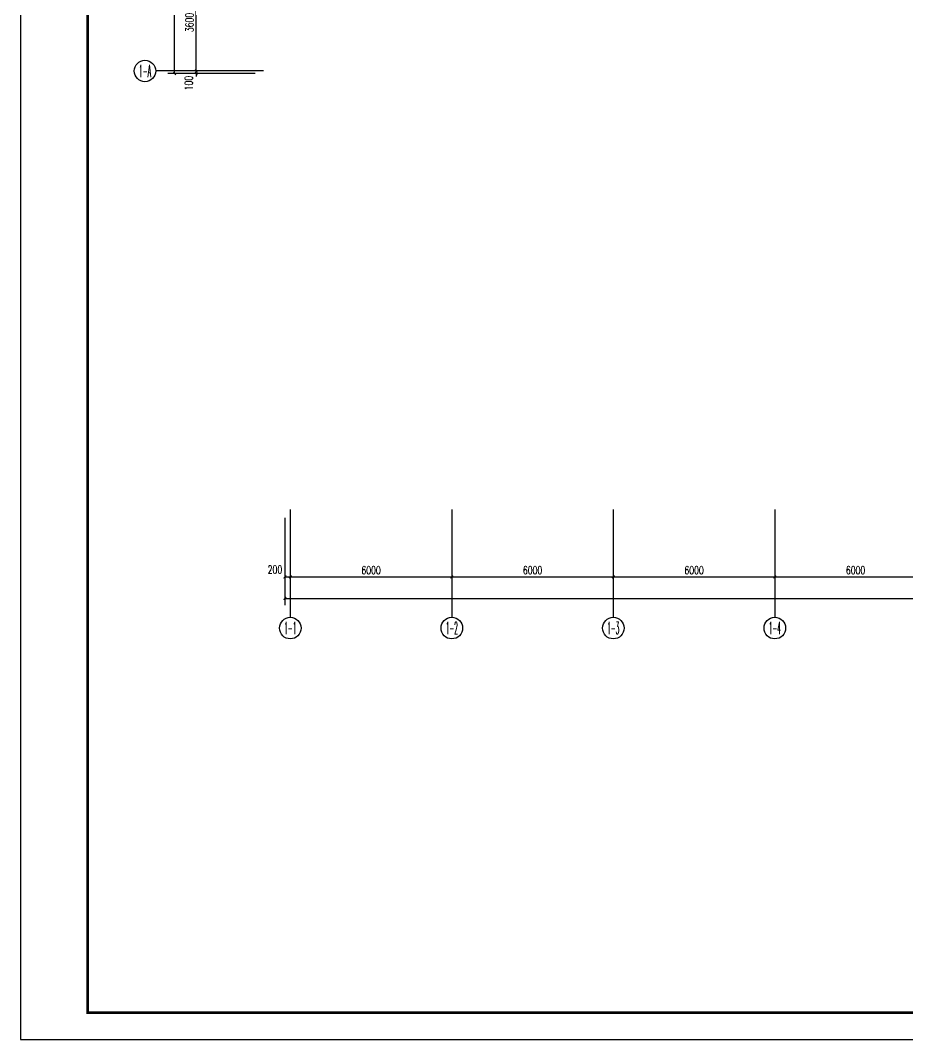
# Model space of a CAD drawing. Extents: x 815029915 to 815825525, y 579155098 to 579748855.
# Drawn here: x 815286196 to 815319157, y 579529894 to 579567763 of the extents above; entities that cross this region are included whole.
import ezdxf
from ezdxf.enums import TextEntityAlignment as Align

# ---------------------------------------------------------------- set-up
doc = ezdxf.new("R2010")
doc.units = 0
doc.header["$LTSCALE"] = 100
doc.header["$MEASUREMENT"] = 0
for name, color, linetype in [('AXIS', 3, 'Continuous'), ('AXIS_TEXT', 7, 'Continuous'), ('ZG-图框层', 4, 'Continuous'), ('zm', 1, 'Continuous')]:
    doc.layers.add(name, color=color, linetype=linetype)
doc.styles.add('_TCH_AXIS', font='COMPLEX', dxfattribs={"bigfont": 'GBCBIG'})
doc.styles.add('_TCH_DIM_T3', font='SIMPLEX', dxfattribs={"width": 0.7058823529411765, "bigfont": 'GBCBIG'})
doc.styles.add('COMPLEX', font='COMPLEX')
doc.dimstyles.new('_TCH_ARCH-100', dxfattribs={"dimscale": 100, "dimtxt": 2.975, "dimasz": 1, "dimexe": 2.5, "dimexo": 3, "dimgap": 1, "dimtad": 1, "dimdec": 0, "dimzin": 0, "dimdsep": 46, "dimtxsty": '_TCH_DIM_T3', "dimblk": 'ARCHTICK', "dimcen": 0.09, "dimclrt": 7, "dimazin": 2, "dimtfac": 1, "dimtdec": 0, "dimtix": 1, "dimtmove": 2, "dimatfit": 3, "dimfxl": 0, "dimtolj": 1, "dimtzin": 0, "dimarcsym": 0})

# ---------------------------------------------------------------- blocks, each defined once
blk = doc.blocks.new('_AXISO')
blk.add_circle((0, 0), 0.5)
at = {"layer": 'AXIS_TEXT', "style": 'COMPLEX', "width": 1.041666666666667}
blk.add_attdef('A', text='', height=0.56, dxfattribs=at).set_placement((-0.25, -0.28), (0.25, -0.28), align=Align.FIT)
blk = doc.blocks.new('_ArchTick')
at = {"color": 0, "linetype": 'ByBlock', "const_width": 0.4}
blk.add_lwpolyline([(-0.5, -0.5), (0.5, 0.5)], dxfattribs=at)
blk = doc.blocks.new('*D313')
at = {"layer": 'AXIS', "color": 0, "lineweight": -2, "transparency": 16777216}
for p, q in [((815294923.4794936, 579594283.6669726), (815291673.4794936, 579594283.6669726)), ((815291923.4794936, 579565783.6669726), (815291923.4794936, 579594283.6669726)), ((815294923.4794936, 579565783.6669726), (815291673.4794936, 579565783.6669726))]:
    blk.add_line(p, q, dxfattribs=at)
at = {"layer": 'Defpoints', "color": 0, "transparency": 16777216}
for p in [(815291923.4794936, 579594283.6669726), (815295223.4794936, 579594283.6669726), (815295223.4794936, 579565783.6669726)]:
    blk.add_point(p, dxfattribs=at)
at = {"layer": 'AXIS', "color": 0, "lineweight": -2, "transparency": 16777216, "xscale": 100, "yscale": 100, "zscale": 100}
for p, rotation in [((815291923.4794936, 579594283.6669726), 90), ((815291923.4794936, 579565783.6669726), 270)]:
    blk.add_blockref('_ArchTick', p, dxfattribs=dict(at, rotation=rotation))
at = {"layer": 'AXIS', "color": 7, "transparency": 16777216, "insert": (815291674.7294935, 579580033.6669723), "char_height": 297.5, "attachment_point": 5, "rotation": 90, "style": '_TCH_DIM_T3'}
blk.add_mtext('\\A1;28500', dxfattribs=at)
blk = doc.blocks.new('*D314')
at = {"layer": 'AXIS', "color": 0, "lineweight": -2, "transparency": 16777216}
for p, q in [((815294923.4794936, 579565883.6669726), (815292473.4794936, 579565883.6669726)), ((815294923.4794936, 579565783.6669726), (815292473.4794936, 579565783.6669726)), ((815292723.4794936, 579565883.6669726), (815292723.4794936, 579565983.6669726)), ((815292723.4794936, 579565783.6669726), (815292723.4794936, 579565883.6669726)), ((815292723.4794936, 579565783.6669726), (815292723.4794936, 579565683.6669726))]:
    blk.add_line(p, q, dxfattribs=at)
at = {"layer": 'Defpoints', "color": 0, "transparency": 16777216}
for p in [(815292723.4794936, 579565883.6669726), (815295223.4794936, 579565883.6669726), (815295223.4794936, 579565783.6669726)]:
    blk.add_point(p, dxfattribs=at)
at = {"layer": 'AXIS', "color": 0, "lineweight": -2, "transparency": 16777216, "xscale": 100, "yscale": 100, "zscale": 100}
for p, rotation in [((815292723.4794936, 579565883.6669726), 270), ((815292723.4794936, 579565783.6669726), 90)]:
    blk.add_blockref('_ArchTick', p, dxfattribs=dict(at, rotation=rotation))
at = {"layer": 'AXIS', "color": 7, "transparency": 16777216, "insert": (815292448.4794931, 579565433.6669724), "char_height": 297.5, "attachment_point": 5, "rotation": 90, "style": '_TCH_DIM_T3'}
blk.add_mtext('\\A1;100', dxfattribs=at)
blk = doc.blocks.new('*D315')
at = {"layer": 'AXIS', "color": 0, "lineweight": -2, "transparency": 16777216}
for p, q in [((815294923.4794936, 579569483.6669726), (815292473.4794936, 579569483.6669726)), ((815292723.4794936, 579565883.6669726), (815292723.4794936, 579569483.6669726)), ((815294923.4794936, 579565883.6669726), (815292473.4794936, 579565883.6669726))]:
    blk.add_line(p, q, dxfattribs=at)
at = {"layer": 'Defpoints', "color": 0, "transparency": 16777216}
for p in [(815292723.4794936, 579569483.6669726), (815295223.4794936, 579569483.6669726), (815295223.4794936, 579565883.6669726)]:
    blk.add_point(p, dxfattribs=at)
at = {"layer": 'AXIS', "color": 0, "lineweight": -2, "transparency": 16777216, "xscale": 100, "yscale": 100, "zscale": 100}
for p, rotation in [((815292723.4794936, 579569483.6669726), 90), ((815292723.4794936, 579565883.6669726), 270)]:
    blk.add_blockref('_ArchTick', p, dxfattribs=dict(at, rotation=rotation))
at = {"layer": 'AXIS', "color": 7, "transparency": 16777216, "insert": (815292474.7294935, 579567683.6669723), "char_height": 297.5, "attachment_point": 5, "rotation": 90, "style": '_TCH_DIM_T3'}
blk.add_mtext('\\A1;3600', dxfattribs=at)
blk = doc.blocks.new('*D338')
at = {"layer": 'AXIS', "color": 0, "lineweight": -2, "transparency": 16777216}
for p, q in [((815296023.4794931, 579549283.6669724), (815296023.4794931, 579546033.6669724)), ((815355443.4794931, 579549283.6669724), (815355443.4794931, 579546033.6669724)), ((815296023.4794931, 579546283.6669724), (815355443.4794931, 579546283.6669724))]:
    blk.add_line(p, q, dxfattribs=at)
at = {"layer": 'Defpoints', "color": 0, "transparency": 16777216}
for p in [(815296023.4794931, 579549583.6669724), (815355443.4794931, 579549583.6669724), (815355443.4794931, 579546283.6669724)]:
    blk.add_point(p, dxfattribs=at)
at = {"layer": 'AXIS', "color": 0, "lineweight": -2, "transparency": 16777216, "xscale": 100, "yscale": 100, "zscale": 100, "rotation": 180}
blk.add_blockref('_ArchTick', (815296023.4794931, 579546283.6669724), dxfattribs=at)
at = {"layer": 'AXIS', "color": 0, "lineweight": -2, "transparency": 16777216, "xscale": 100, "yscale": 100, "zscale": 100}
blk.add_blockref('_ArchTick', (815355443.4794931, 579546283.6669724), dxfattribs=at)
at = {"layer": 'AXIS', "color": 7, "transparency": 16777216, "insert": (815325733.4794931, 579546532.4169724), "char_height": 297.5, "attachment_point": 5, "style": '_TCH_DIM_T3'}
blk.add_mtext('\\A1;59420', dxfattribs=at)
blk = doc.blocks.new('*D339')
at = {"layer": 'AXIS', "color": 0, "lineweight": -2, "transparency": 16777216}
for p, q in [((815296023.4794931, 579549283.6669724), (815296023.4794931, 579546833.6669724)), ((815296223.4794931, 579549283.6669724), (815296223.4794931, 579546833.6669724)), ((815296023.4794931, 579547083.6669724), (815296223.4794931, 579547083.6669724))]:
    blk.add_line(p, q, dxfattribs=at)
at = {"layer": 'Defpoints', "color": 0, "transparency": 16777216}
for p in [(815296023.4794931, 579549583.6669724), (815296223.4794931, 579549583.6669724), (815296223.4794931, 579547083.6669724)]:
    blk.add_point(p, dxfattribs=at)
at = {"layer": 'AXIS', "color": 0, "lineweight": -2, "transparency": 16777216, "xscale": 100, "yscale": 100, "zscale": 100, "rotation": 180}
blk.add_blockref('_ArchTick', (815296023.4794931, 579547083.6669724), dxfattribs=at)
at = {"layer": 'AXIS', "color": 0, "lineweight": -2, "transparency": 16777216, "xscale": 100, "yscale": 100, "zscale": 100}
blk.add_blockref('_ArchTick', (815296223.4794931, 579547083.6669724), dxfattribs=at)
at = {"layer": 'AXIS', "color": 7, "transparency": 16777216, "insert": (815295653.4794931, 579547358.6669724), "char_height": 297.5, "attachment_point": 5, "style": '_TCH_DIM_T3'}
blk.add_mtext('\\A1;200', dxfattribs=at)
blk = doc.blocks.new('*D340')
at = {"layer": 'AXIS', "color": 0, "lineweight": -2, "transparency": 16777216}
for p, q in [((815296223.4794931, 579549283.6669724), (815296223.4794931, 579546833.6669724)), ((815302223.4794931, 579549283.6669724), (815302223.4794931, 579546833.6669724)), ((815296223.4794931, 579547083.6669724), (815302223.4794931, 579547083.6669724))]:
    blk.add_line(p, q, dxfattribs=at)
at = {"layer": 'Defpoints', "color": 0, "transparency": 16777216}
for p in [(815296223.4794931, 579549583.6669724), (815302223.4794931, 579549583.6669724), (815302223.4794931, 579547083.6669724)]:
    blk.add_point(p, dxfattribs=at)
at = {"layer": 'AXIS', "color": 0, "lineweight": -2, "transparency": 16777216, "xscale": 100, "yscale": 100, "zscale": 100, "rotation": 180}
blk.add_blockref('_ArchTick', (815296223.4794931, 579547083.6669724), dxfattribs=at)
at = {"layer": 'AXIS', "color": 0, "lineweight": -2, "transparency": 16777216, "xscale": 100, "yscale": 100, "zscale": 100}
blk.add_blockref('_ArchTick', (815302223.4794931, 579547083.6669724), dxfattribs=at)
at = {"layer": 'AXIS', "color": 7, "transparency": 16777216, "insert": (815299223.4794931, 579547332.4169724), "char_height": 297.5, "attachment_point": 5, "style": '_TCH_DIM_T3'}
blk.add_mtext('\\A1;6000', dxfattribs=at)
blk = doc.blocks.new('*D341')
at = {"layer": 'AXIS', "color": 0, "lineweight": -2, "transparency": 16777216}
for p, q in [((815302223.4794931, 579549283.6669724), (815302223.4794931, 579546833.6669724)), ((815308223.4794931, 579549283.6669724), (815308223.4794931, 579546833.6669724)), ((815302223.4794931, 579547083.6669724), (815308223.4794931, 579547083.6669724))]:
    blk.add_line(p, q, dxfattribs=at)
at = {"layer": 'Defpoints', "color": 0, "transparency": 16777216}
for p in [(815302223.4794931, 579549583.6669724), (815308223.4794931, 579549583.6669724), (815308223.4794931, 579547083.6669724)]:
    blk.add_point(p, dxfattribs=at)
at = {"layer": 'AXIS', "color": 0, "lineweight": -2, "transparency": 16777216, "xscale": 100, "yscale": 100, "zscale": 100, "rotation": 180}
blk.add_blockref('_ArchTick', (815302223.4794931, 579547083.6669724), dxfattribs=at)
at = {"layer": 'AXIS', "color": 0, "lineweight": -2, "transparency": 16777216, "xscale": 100, "yscale": 100, "zscale": 100}
blk.add_blockref('_ArchTick', (815308223.4794931, 579547083.6669724), dxfattribs=at)
at = {"layer": 'AXIS', "color": 7, "transparency": 16777216, "insert": (815305223.4794931, 579547332.4169724), "char_height": 297.5, "attachment_point": 5, "style": '_TCH_DIM_T3'}
blk.add_mtext('\\A1;6000', dxfattribs=at)
blk = doc.blocks.new('*D342')
at = {"layer": 'AXIS', "color": 0, "lineweight": -2, "transparency": 16777216}
for p, q in [((815308223.4794931, 579549283.6669724), (815308223.4794931, 579546833.6669724)), ((815314223.4794931, 579549283.6669724), (815314223.4794931, 579546833.6669724)), ((815308223.4794931, 579547083.6669724), (815314223.4794931, 579547083.6669724))]:
    blk.add_line(p, q, dxfattribs=at)
at = {"layer": 'Defpoints', "color": 0, "transparency": 16777216}
for p in [(815308223.4794931, 579549583.6669724), (815314223.4794931, 579549583.6669724), (815314223.4794931, 579547083.6669724)]:
    blk.add_point(p, dxfattribs=at)
at = {"layer": 'AXIS', "color": 0, "lineweight": -2, "transparency": 16777216, "xscale": 100, "yscale": 100, "zscale": 100, "rotation": 180}
blk.add_blockref('_ArchTick', (815308223.4794931, 579547083.6669724), dxfattribs=at)
at = {"layer": 'AXIS', "color": 0, "lineweight": -2, "transparency": 16777216, "xscale": 100, "yscale": 100, "zscale": 100}
blk.add_blockref('_ArchTick', (815314223.4794931, 579547083.6669724), dxfattribs=at)
at = {"layer": 'AXIS', "color": 7, "transparency": 16777216, "insert": (815311223.4794931, 579547332.4169724), "char_height": 297.5, "attachment_point": 5, "style": '_TCH_DIM_T3'}
blk.add_mtext('\\A1;6000', dxfattribs=at)
blk = doc.blocks.new('*D343')
at = {"layer": 'AXIS', "color": 0, "lineweight": -2, "transparency": 16777216}
for p, q in [((815314223.4794931, 579549283.6669724), (815314223.4794931, 579546833.6669724)), ((815320223.4794931, 579549283.6669724), (815320223.4794931, 579546833.6669724)), ((815314223.4794931, 579547083.6669724), (815320223.4794931, 579547083.6669724))]:
    blk.add_line(p, q, dxfattribs=at)
at = {"layer": 'Defpoints', "color": 0, "transparency": 16777216}
for p in [(815314223.4794931, 579549583.6669724), (815320223.4794931, 579549583.6669724), (815320223.4794931, 579547083.6669724)]:
    blk.add_point(p, dxfattribs=at)
at = {"layer": 'AXIS', "color": 0, "lineweight": -2, "transparency": 16777216, "xscale": 100, "yscale": 100, "zscale": 100, "rotation": 180}
blk.add_blockref('_ArchTick', (815314223.4794931, 579547083.6669724), dxfattribs=at)
at = {"layer": 'AXIS', "color": 0, "lineweight": -2, "transparency": 16777216, "xscale": 100, "yscale": 100, "zscale": 100}
blk.add_blockref('_ArchTick', (815320223.4794931, 579547083.6669724), dxfattribs=at)
at = {"layer": 'AXIS', "color": 7, "transparency": 16777216, "insert": (815317223.4794931, 579547332.4169724), "char_height": 297.5, "attachment_point": 5, "style": '_TCH_DIM_T3'}
blk.add_mtext('\\A1;6000', dxfattribs=at)
blk = doc.blocks.new('ll')
at = {"layer": 'ZG-图框层'}
blk.add_lwpolyline([(815136770.1334051, 579524219.957026), (815255670.1334051, 579524219.957026), (815255670.1334051, 579608319.957026), (815136770.1334051, 579608319.957026)], close=True, dxfattribs=at)

msp = doc.modelspace()

# ---------------------------------------------------------------- linework, layer by layer
at = {"layer": 'AXIS'}
for p, q in [((815295223.4794931, 579565883.6669724), (815291223.4794931, 579565883.6669724)), ((815296223.4794931, 579549583.6669724), (815296223.4794931, 579545583.6669724)), ((815302223.4794931, 579549583.6669724), (815302223.4794931, 579545583.6669724)), ((815308223.4794931, 579549583.6669724), (815308223.4794931, 579545583.6669724)), ((815314223.4794931, 579549583.6669724), (815314223.4794931, 579545583.6669724))]:
    msp.add_line(p, q, dxfattribs=at)
at = {"layer": 'ZG-图框层'}
msp.add_lwpolyline([(815286195.5173709, 579529893.5189588), (815405095.5173709, 579529893.5189588), (815405095.5173709, 579613993.5189588), (815286195.5173709, 579613993.5189588)], close=True, dxfattribs=at)
at = {"layer": 'ZG-图框层', "const_width": 100}
msp.add_lwpolyline([(815288695.5173709, 579530893.5189588), (815404095.5173709, 579530893.5189588), (815404095.5173709, 579612993.5189588), (815288695.5173709, 579612993.5189588)], close=True, dxfattribs=at)

# ---------------------------------------------------------------- block references
at = {"layer": 'AXIS'}
ref = msp.add_blockref('_AXISO', (815290823.4794931, 579565883.6669724), dxfattribs=dict(at, xscale=800, yscale=800, zscale=800))
ref.add_attrib('A', '1-A', dxfattribs={"color": 7, "height": 452.5483399680001, "style": '_TCH_AXIS', "width": 0.3559322034796248}).set_placement((815290597.2053231, 579565657.3928024), (815291049.7536632, 579565657.3928024), align=Align.FIT)
ref = msp.add_blockref('_AXISO', (815296223.4794931, 579545183.6669724), dxfattribs=dict(at, xscale=800, yscale=800, zscale=800))
ref.add_attrib('A', '1-1', dxfattribs={"color": 7, "height": 452.5483399680001, "style": '_TCH_AXIS', "width": 0.4200000001059573}).set_placement((815295997.2053231, 579544957.3928024), (815296449.7536632, 579544957.3928024), align=Align.FIT)
ref = msp.add_blockref('_AXISO', (815302223.4794931, 579545183.6669724), dxfattribs=dict(at, xscale=800, yscale=800, zscale=800))
ref.add_attrib('A', '1-2', dxfattribs={"color": 7, "height": 452.5483399680001, "style": '_TCH_AXIS', "width": 0.3818181819145068}).set_placement((815301997.2053231, 579544957.3928024), (815302449.7536632, 579544957.3928024), align=Align.FIT)
ref = msp.add_blockref('_AXISO', (815308223.4794931, 579545183.6669724), dxfattribs=dict(at, xscale=800, yscale=800, zscale=800))
ref.add_attrib('A', '1-3', dxfattribs={"color": 7, "height": 452.5483399680001, "style": '_TCH_AXIS', "width": 0.3818181819145067}).set_placement((815307997.2053231, 579544957.3928024), (815308449.7536632, 579544957.3928024), align=Align.FIT)
ref = msp.add_blockref('_AXISO', (815314223.4794931, 579545183.6669724), dxfattribs=dict(at, xscale=800, yscale=800, zscale=800))
ref.add_attrib('A', '1-4', dxfattribs={"color": 7, "height": 452.5483399680001, "style": '_TCH_AXIS', "width": 0.368421052724524}).set_placement((815313997.2053231, 579544957.3928024), (815314449.7536632, 579544957.3928024), align=Align.FIT)
at = {"layer": 'zm', "color": 1}
msp.add_blockref('ll', (149425.3839658499, 5673.5619328022), dxfattribs=at)

# ---------------------------------------------------------------- dimensions: what is measured, and where the dimension line sits
at = {"layer": 'AXIS'}
for p1, p2, distance, picture, middle in [((815295223.4794931, 579565783.6669724), (815295223.4794931, 579594283.6669724), 3299.999999523163, '*D313', (815291674.7294935, 579580033.6669723)), ((815295223.4794931, 579565883.6669724), (815295223.4794931, 579569483.6669724), 2499.999999523163, '*D315', (815292474.7294935, 579567683.6669723)), ((815296023.4794931, 579549583.6669724), (815355443.4794931, 579549583.6669724), -3300, '*D338', (815325733.4794931, 579546532.4169724)), ((815296223.4794931, 579549583.6669724), (815302223.4794931, 579549583.6669724), -2500, '*D340', (815299223.4794931, 579547332.4169724)), ((815302223.4794931, 579549583.6669724), (815308223.4794931, 579549583.6669724), -2500, '*D341', (815305223.4794931, 579547332.4169724)), ((815308223.4794931, 579549583.6669724), (815314223.4794931, 579549583.6669724), -2500, '*D342', (815311223.4794931, 579547332.4169724)), ((815314223.4794931, 579549583.6669724), (815320223.4794931, 579549583.6669724), -2500, '*D343', (815317223.4794931, 579547332.4169724))]:
    dim = msp.add_aligned_dim(p1=p1, p2=p2, distance=distance, dimstyle='_TCH_ARCH-100', dxfattribs=at)
    dim.commit()
    dim.dimension.update_dxf_attribs({"geometry": picture, "text_midpoint": middle})
for base, p1, p2, angle, picture, middle in [((815292723.4794936, 579565883.6669726), (815295223.4794931, 579565783.6669724), (815295223.4794931, 579565883.6669724), 90, '*D314', (815292448.4794931, 579565433.6669724)), ((815296223.4794931, 579547083.6669724), (815296023.4794931, 579549583.6669724), (815296223.4794931, 579549583.6669724), 0, '*D339', (815295653.4794931, 579547358.6669724))]:
    dim = msp.add_linear_dim(base=base, p1=p1, p2=p2, angle=angle, dimstyle='_TCH_ARCH-100', dxfattribs=at)
    dim.commit()
    dim.dimension.update_dxf_attribs({"geometry": picture, "text_midpoint": middle, "dimtype": 161})

doc.saveas('drawing.dxf')
